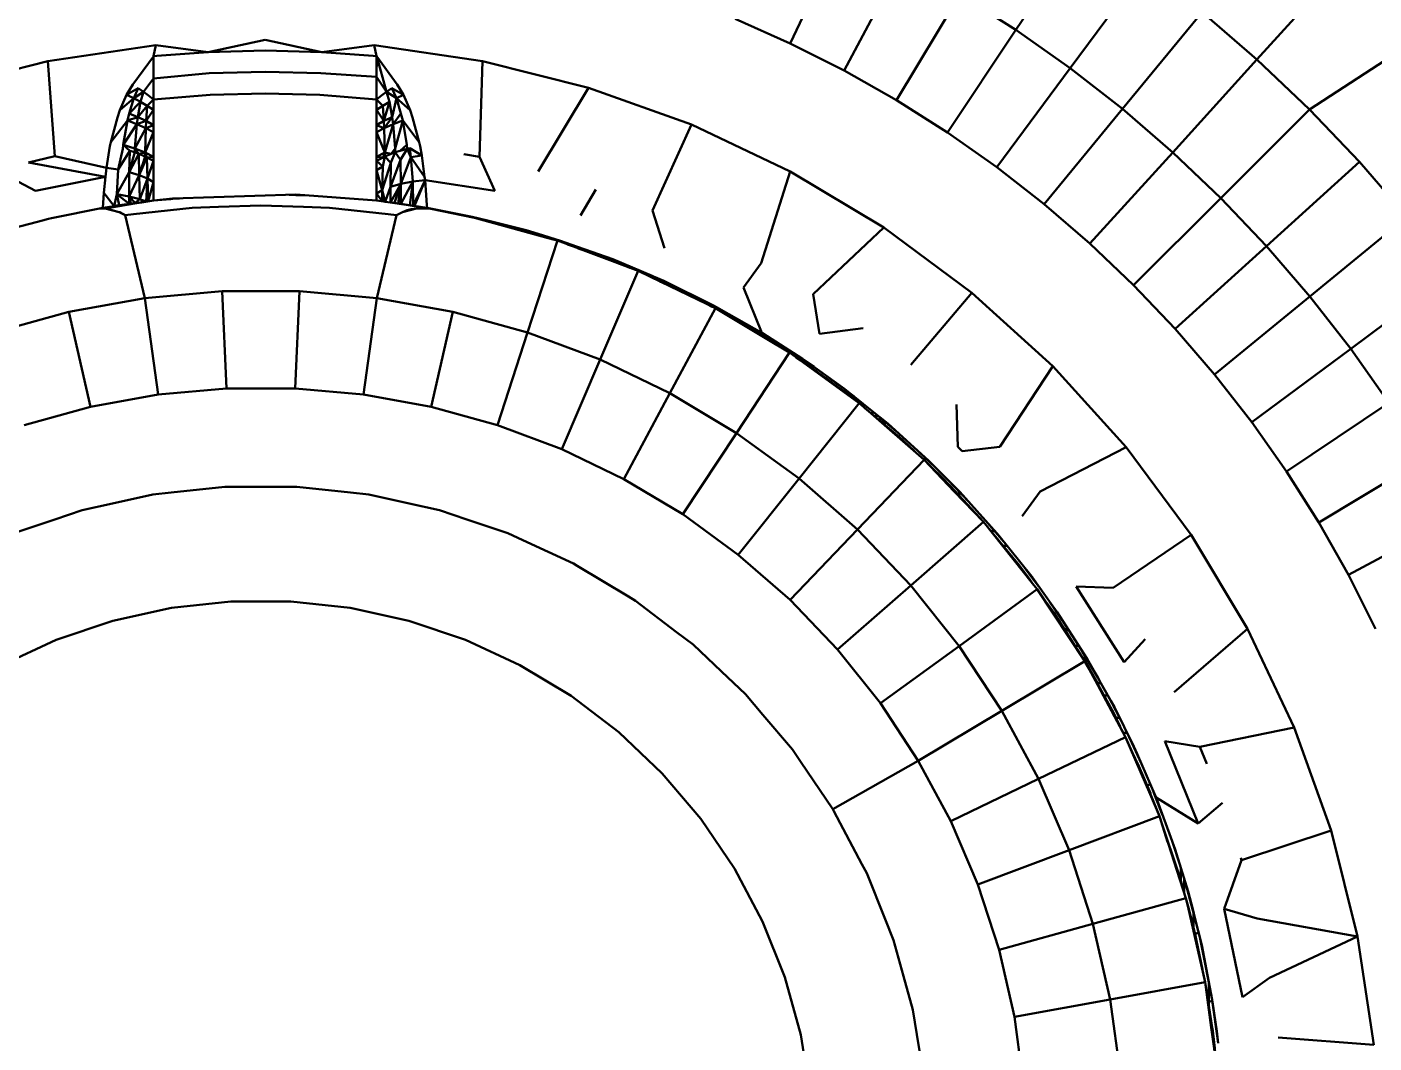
# Model space of a CAD drawing. Header units: millimetres. Extents: x -232 to 1390, y -69 to 653.
# Drawn here: x 159.2 to 213.5, y 134.4 to 175.4 of the extents above; entities that cross this region are included whole.
import ezdxf

# ---------------------------------------------------------------- set-up
doc = ezdxf.new("R2010")
doc.units = ezdxf.units.MM
doc.layers.add('Видимый контур (ГОСТ)', color=7, linetype='Continuous', lineweight=50)

msp = doc.modelspace()

# ---------------------------------------------------------------- linework, layer by layer
at = {"layer": 'Видимый контур (ГОСТ)'}
for p, q in [((201.899, 179.446), (199.089, 175.241)), ((192.109, 179.195), (189.984, 174.701)), ((194.499, 177.992), (192.156, 173.607)), ((204.29, 177.762), (201.277, 173.7)), ((212.084, 177.665), (208.81, 174.053)), ((196.828, 176.673), (194.272, 172.409)), ((196.828, 176.673), (199.089, 175.241)), ((187.76, 175.687), (189.984, 174.701)), ((206.595, 175.963), (203.387, 172.053)), ((206.595, 175.963), (208.81, 174.053)), ((199.089, 175.241), (196.327, 171.107)), ((201.277, 173.7), (199.089, 175.241)), ((160.03, 173.98), (164.392, 174.627)), ((164.297, 174.18), (164.392, 174.627)), ((164.392, 174.627), (166.499, 174.349)), ((166.499, 174.349), (168.797, 174.843)), ((171.095, 174.349), (168.797, 174.843)), ((171.095, 174.349), (173.202, 174.627)), ((173.202, 174.627), (177.564, 173.98)), ((173.202, 174.627), (173.297, 174.18)), ((192.156, 173.607), (189.984, 174.701)), ((215.015, 174.7), (210.928, 172.037)), ((155.752, 172.908), (160.03, 173.98)), ((160.32, 170.154), (160.03, 173.98)), ((164.293, 174.168), (163.463, 173.039)), ((164.297, 174.18), (164.29, 174.17)), ((164.297, 174.18), (164.293, 174.168)), ((164.297, 173.319), (164.293, 174.168)), ((164.435, 174.191), (164.297, 174.18)), ((164.297, 174.165), (164.297, 174.18)), ((164.297, 173.319), (164.297, 174.165)), ((166.499, 174.349), (164.435, 174.191)), ((168.797, 174.408), (166.499, 174.349)), ((171.095, 174.349), (168.797, 174.408)), ((173.159, 174.191), (171.095, 174.349)), ((173.297, 174.18), (173.159, 174.191)), ((173.297, 174.165), (173.297, 174.18)), ((173.297, 174.18), (173.301, 174.168)), ((173.304, 174.17), (173.297, 174.18)), ((173.297, 173.354), (173.301, 174.168)), ((173.297, 173.354), (173.297, 174.165)), ((173.702, 172.748), (173.301, 174.168)), ((173.301, 174.168), (174.131, 173.039)), ((177.564, 173.98), (177.449, 170.117)), ((177.564, 173.98), (181.842, 172.908)), ((208.81, 174.053), (205.413, 170.305)), ((208.81, 174.053), (210.928, 172.037)), ((166.543, 173.494), (164.297, 173.286)), ((166.543, 173.494), (168.797, 173.553)), ((171.05, 173.494), (168.797, 173.553)), ((171.05, 173.494), (173.297, 173.354)), ((173.297, 173.32), (173.297, 173.354)), ((173.702, 172.748), (173.297, 173.354)), ((192.156, 173.607), (194.272, 172.409)), ((201.277, 173.7), (198.316, 169.707)), ((203.387, 172.053), (201.277, 173.7)), ((163.463, 173.039), (163.214, 172.624)), ((163.677, 172.894), (163.214, 172.624)), ((163.499, 172.488), (163.677, 172.894)), ((163.892, 172.748), (163.677, 172.894)), ((163.892, 172.748), (164.297, 173.286)), ((164.297, 173.286), (164.297, 173.319)), ((164.297, 172.437), (164.297, 173.286)), ((173.297, 172.437), (173.297, 173.32)), ((173.917, 172.894), (173.702, 172.748)), ((174.095, 172.488), (173.917, 172.894)), ((173.917, 172.894), (174.38, 172.624)), ((174.38, 172.624), (174.131, 173.039)), ((179.813, 169.534), (181.842, 172.908)), ((181.842, 172.908), (185.994, 171.423)), ((163.214, 172.624), (162.944, 172.005)), ((163.499, 172.488), (162.944, 172.005)), ((163.214, 172.624), (163.499, 172.488)), ((163.312, 171.876), (163.499, 172.488)), ((163.312, 171.876), (163.78, 172.34)), ((163.892, 172.748), (163.499, 172.488)), ((163.499, 172.488), (163.78, 172.34)), ((163.78, 172.34), (163.669, 171.729)), ((163.78, 172.34), (163.892, 172.748)), ((163.78, 172.34), (164.048, 172.183)), ((164.094, 172.593), (163.892, 172.748)), ((164.297, 172.437), (164.048, 172.183)), ((164.297, 172.437), (164.094, 172.593)), ((166.589, 172.618), (164.297, 172.437)), ((164.297, 172.023), (164.297, 172.437)), ((168.797, 172.675), (166.589, 172.618)), ((171.005, 172.618), (168.797, 172.675)), ((173.297, 172.437), (171.005, 172.618)), ((173.499, 172.593), (173.297, 172.437)), ((173.297, 172.437), (173.546, 172.183)), ((173.297, 172.437), (173.297, 172.023)), ((173.702, 172.748), (173.499, 172.593)), ((173.814, 172.34), (173.546, 172.183)), ((173.592, 171.57), (173.814, 172.34)), ((173.814, 172.34), (173.702, 172.748)), ((173.702, 172.748), (174.095, 172.488)), ((173.814, 172.34), (173.925, 171.729)), ((173.925, 171.729), (174.095, 172.488)), ((174.38, 172.624), (174.095, 172.488)), ((174.095, 172.488), (174.65, 172.005)), ((174.095, 172.488), (174.282, 171.876)), ((174.65, 172.005), (174.38, 172.624)), ((194.272, 172.409), (196.327, 171.107)), ((162.944, 172.005), (162.842, 171.713)), ((163.244, 171.587), (163.312, 171.876)), ((163.244, 171.587), (163.669, 171.729)), ((163.669, 171.729), (163.312, 171.876)), ((163.669, 171.729), (163.631, 171.441)), ((163.669, 171.729), (164.048, 172.183)), ((164.001, 171.57), (163.669, 171.729)), ((164.048, 172.183), (164.001, 171.57)), ((164.297, 172.023), (164.001, 171.57)), ((164.048, 172.183), (164.297, 172.023)), ((164.297, 171.405), (164.297, 172.023)), ((173.546, 172.183), (173.297, 172.023)), ((173.297, 172.023), (173.592, 171.57)), ((173.297, 172.023), (173.297, 171.405)), ((173.592, 171.57), (173.546, 172.183)), ((173.925, 171.729), (173.592, 171.57)), ((173.606, 171.28), (173.925, 171.729)), ((173.925, 171.729), (173.963, 171.441)), ((173.963, 171.441), (174.282, 171.876)), ((174.282, 171.876), (174.35, 171.587)), ((174.752, 171.713), (174.65, 172.005)), ((203.387, 172.053), (200.233, 168.21)), ((203.387, 172.053), (205.413, 170.305)), ((210.928, 172.037), (207.351, 168.46)), ((212.944, 169.919), (210.928, 172.037)), ((162.842, 171.713), (162.575, 170.721)), ((163.244, 171.587), (162.575, 170.721)), ((163.076, 170.609), (163.244, 171.587)), ((163.076, 170.609), (163.631, 171.441)), ((163.631, 171.441), (163.244, 171.587)), ((163.631, 171.441), (163.551, 170.466)), ((163.551, 170.466), (163.987, 171.28)), ((163.631, 171.441), (164.001, 171.57)), ((163.987, 171.28), (163.631, 171.441)), ((163.987, 171.28), (163.967, 170.299)), ((164.001, 171.57), (163.987, 171.28)), ((164.297, 171.405), (163.987, 171.28)), ((163.987, 171.28), (164.297, 171.112)), ((164.001, 171.57), (164.297, 171.405)), ((164.297, 171.112), (164.297, 171.405)), ((173.592, 171.57), (173.297, 171.405)), ((173.297, 171.405), (173.606, 171.28)), ((173.297, 171.405), (173.297, 171.112)), ((173.606, 171.28), (173.297, 171.112)), ((173.606, 171.28), (173.592, 171.57)), ((173.963, 171.441), (173.606, 171.28)), ((173.627, 170.299), (173.606, 171.28)), ((173.627, 170.299), (173.963, 171.441)), ((174.35, 171.587), (173.963, 171.441)), ((173.963, 171.441), (174.043, 170.466)), ((174.043, 170.466), (174.35, 171.587)), ((174.35, 171.587), (175.019, 170.721)), ((174.35, 171.587), (174.517, 170.609)), ((175.019, 170.721), (174.752, 171.713)), ((184.424, 167.953), (185.994, 171.423)), ((185.994, 171.423), (189.98, 169.537)), ((162.575, 170.721), (162.54, 170.558)), ((164.297, 171.112), (163.967, 170.299)), ((164.297, 170.121), (164.297, 171.112)), ((173.297, 171.112), (173.627, 170.299)), ((173.297, 171.112), (173.297, 170.121)), ((175.054, 170.558), (175.019, 170.721)), ((198.316, 169.707), (196.327, 171.107)), ((160.32, 170.154), (159.257, 169.897)), ((160.32, 170.154), (162.396, 169.676)), ((162.396, 169.676), (162.54, 170.558)), ((163.057, 170.45), (162.868, 169.607)), ((163.349, 170.364), (162.868, 169.607)), ((163.076, 170.609), (163.057, 170.45)), ((163.349, 170.364), (163.076, 170.609)), ((163.551, 170.466), (163.076, 170.609)), ((163.318, 169.509), (163.349, 170.364)), ((163.543, 170.306), (163.318, 169.509)), ((163.713, 170.24), (163.318, 169.509)), ((163.543, 170.306), (163.349, 170.364)), ((163.551, 170.466), (163.543, 170.306)), ((163.713, 170.24), (163.543, 170.306)), ((163.967, 170.299), (163.551, 170.466)), ((163.551, 170.466), (163.713, 170.24)), ((163.713, 170.24), (163.967, 170.299)), ((163.721, 169.388), (163.713, 170.24)), ((163.96, 170.142), (163.713, 170.24)), ((163.96, 170.142), (163.721, 169.388)), ((164.032, 170.103), (163.721, 169.388)), ((163.96, 170.142), (163.967, 170.299)), ((163.966, 170.139), (163.96, 170.142)), ((164.032, 170.103), (163.966, 170.139)), ((163.967, 170.299), (164.297, 170.121)), ((163.967, 170.299), (164.032, 170.103)), ((164.032, 170.103), (164.297, 170.121)), ((164.053, 169.251), (164.032, 170.103)), ((164.297, 169.959), (164.032, 170.103)), ((164.297, 169.959), (164.297, 170.121)), ((173.627, 170.299), (173.297, 170.121)), ((173.297, 170.121), (173.297, 169.959)), ((173.561, 170.103), (173.297, 170.121)), ((173.561, 170.103), (173.297, 169.959)), ((173.627, 170.139), (173.55, 169.737)), ((173.561, 170.103), (173.627, 170.299)), ((173.627, 170.139), (173.561, 170.103)), ((173.627, 170.299), (173.627, 170.139)), ((173.881, 170.24), (173.627, 170.299)), ((173.881, 170.24), (173.627, 170.139)), ((173.627, 170.139), (173.876, 169.876)), ((174.051, 170.306), (173.876, 169.876)), ((173.881, 170.24), (174.043, 170.466)), ((174.051, 170.306), (173.881, 170.24)), ((174.043, 170.466), (174.051, 170.306)), ((174.245, 170.364), (174.051, 170.306)), ((174.261, 170), (174.051, 170.306)), ((174.245, 170.364), (174.517, 170.609)), ((174.537, 170.45), (174.245, 170.364)), ((174.537, 170.45), (174.261, 170)), ((174.683, 170.105), (174.28, 169.033)), ((174.517, 170.609), (174.537, 170.45)), ((174.64, 170.471), (174.537, 170.45)), ((174.683, 170.105), (174.537, 170.45)), ((174.64, 170.471), (175.124, 170.183)), ((174.683, 170.105), (174.64, 170.471)), ((174.683, 170.105), (175.124, 170.183)), ((174.683, 170.105), (174.754, 169.124)), ((175.236, 169.312), (174.683, 170.105)), ((175.054, 170.558), (175.124, 170.183)), ((175.124, 170.183), (175.236, 169.312)), ((177.449, 170.117), (176.819, 170.233)), ((178.062, 168.746), (177.449, 170.117)), ((205.413, 170.305), (202.075, 166.622)), ((205.413, 170.305), (207.351, 168.46)), ((159.532, 168.746), (157.949, 169.581)), ((162.36, 169.313), (159.257, 169.897)), ((162.36, 169.313), (162.396, 169.676)), ((162.868, 169.607), (162.396, 169.676)), ((162.823, 168.613), (162.868, 169.607)), ((164.297, 169.959), (164.053, 169.251)), ((164.297, 169.105), (164.297, 169.959)), ((173.297, 169.959), (173.55, 169.737)), ((173.297, 169.959), (173.297, 169.591)), ((173.55, 169.737), (173.297, 169.591)), ((173.297, 169.591), (173.528, 168.782)), ((173.297, 169.591), (173.297, 168.639)), ((173.876, 169.876), (173.528, 168.782)), ((173.528, 168.782), (173.55, 169.737)), ((174.261, 170), (173.863, 168.916)), ((173.863, 168.916), (173.876, 169.876)), ((174.28, 169.033), (174.261, 170)), ((200.233, 168.21), (198.316, 169.707)), ((212.944, 169.919), (209.197, 166.522)), ((214.855, 167.704), (212.944, 169.919)), ((159.532, 168.746), (162.36, 169.313)), ((162.298, 168.665), (162.36, 169.313)), ((163.318, 169.509), (162.823, 168.613)), ((163.318, 168.529), (163.318, 169.509)), ((163.318, 169.509), (163.721, 169.388)), ((163.721, 169.388), (163.318, 168.529)), ((163.748, 168.417), (163.721, 169.388)), ((164.053, 169.251), (163.721, 169.388)), ((163.748, 168.417), (164.053, 169.251)), ((164.003, 168.322), (164.053, 169.251)), ((164.064, 168.329), (164.053, 169.251)), ((164.053, 169.251), (164.297, 169.105)), ((164.053, 169.251), (164.077, 168.331)), ((164.297, 169.105), (164.077, 168.331)), ((164.297, 168.357), (164.297, 169.105)), ((173.852, 168.288), (174.28, 169.033)), ((173.863, 168.916), (174.28, 169.033)), ((174.024, 168.265), (174.28, 169.033)), ((174.17, 168.245), (174.28, 169.033)), ((174.274, 168.23), (174.754, 169.124)), ((174.28, 169.033), (174.274, 168.23)), ((174.28, 169.033), (174.754, 169.124)), ((174.641, 168.176), (174.754, 169.124)), ((174.754, 169.124), (175.253, 169.185)), ((174.754, 169.124), (174.778, 168.155)), ((174.778, 168.155), (175.253, 169.185)), ((175.253, 169.185), (174.824, 168.148)), ((175.236, 169.312), (175.253, 169.185)), ((178.062, 168.746), (175.253, 169.185)), ((175.253, 169.185), (175.328, 168.175)), ((189.98, 169.537), (188.811, 165.839)), ((189.98, 169.537), (193.763, 167.27)), ((162.26, 168.064), (162.298, 168.665)), ((162.706, 168.138), (162.298, 168.665)), ((162.706, 168.138), (162.823, 168.613)), ((162.823, 168.613), (163.318, 168.529)), ((162.823, 168.613), (162.917, 168.171)), ((163.322, 168.23), (162.823, 168.613)), ((163.318, 168.529), (163.748, 168.417)), ((163.318, 168.529), (163.564, 168.264)), ((163.318, 168.529), (163.389, 168.24)), ((163.318, 168.529), (163.322, 168.23)), ((165.079, 168.441), (170.038, 168.6)), ((169.772, 168.591), (170.037, 168.584)), ((170.037, 168.584), (170.397, 168.573)), ((170.038, 168.6), (173.297, 168.357)), ((173.528, 168.782), (173.297, 168.639)), ((173.297, 168.639), (173.518, 168.331)), ((173.297, 168.639), (173.297, 168.357)), ((173.518, 168.331), (173.528, 168.782)), ((173.528, 168.782), (173.534, 168.329)), ((173.648, 168.315), (173.528, 168.782)), ((173.648, 168.315), (173.863, 168.916)), ((173.863, 168.916), (173.852, 168.288)), ((182.141, 168.812), (181.529, 167.751)), ((207.351, 168.46), (203.836, 164.945)), ((209.197, 166.522), (207.351, 168.46)), ((160.183, 167.646), (162.26, 168.064)), ((162.355, 168.046), (162.134, 168.038)), ((162.26, 168.064), (162.706, 168.138)), ((162.916, 167.897), (162.355, 168.046)), ((162.356, 168.045), (164.077, 168.331)), ((162.446, 168.033), (162.357, 168.045)), ((162.446, 168.033), (162.916, 167.897)), ((162.706, 168.138), (162.815, 168.155)), ((162.815, 168.155), (162.917, 168.171)), ((162.917, 168.171), (163.322, 168.23)), ((163.322, 168.23), (163.389, 168.24)), ((163.389, 168.24), (163.564, 168.264)), ((165.853, 168.066), (163.496, 167.811)), ((163.564, 168.264), (163.748, 168.417)), ((163.564, 168.264), (163.742, 168.288)), ((163.742, 168.288), (163.941, 168.314)), ((163.743, 168.275), (164.31, 168.358)), ((163.941, 168.314), (163.748, 168.417)), ((163.748, 168.417), (164.003, 168.322)), ((163.941, 168.314), (164.003, 168.322)), ((164.003, 168.322), (164.064, 168.329)), ((164.064, 168.329), (164.077, 168.331)), ((164.077, 168.331), (164.297, 168.357)), ((164.297, 168.357), (165.079, 168.441)), ((164.988, 168.418), (164.297, 168.357)), ((164.988, 168.418), (165.079, 168.441)), ((164.988, 168.418), (165.081, 168.426)), ((165.081, 168.426), (165.344, 168.449)), ((166.914, 168.105), (165.853, 168.066)), ((168.628, 168.167), (166.914, 168.105)), ((170.343, 168.105), (168.628, 168.167)), ((171.404, 168.066), (170.343, 168.105)), ((173.761, 167.811), (171.404, 168.066)), ((173.29, 168.358), (174.484, 168.183)), ((173.297, 168.357), (173.518, 168.331)), ((173.518, 168.331), (173.534, 168.329)), ((173.534, 168.329), (173.648, 168.315)), ((173.648, 168.315), (173.852, 168.288)), ((173.852, 168.288), (174.024, 168.265)), ((174.024, 168.265), (174.17, 168.245)), ((174.17, 168.245), (174.274, 168.23)), ((174.274, 168.23), (174.641, 168.176)), ((174.902, 168.046), (174.341, 167.897)), ((174.531, 167.967), (174.341, 167.897)), ((174.484, 168.183), (174.974, 168.112)), ((174.689, 168.01), (174.531, 167.967)), ((174.641, 168.176), (174.778, 168.155)), ((174.902, 168.046), (174.689, 168.01)), ((174.778, 168.155), (174.824, 168.148)), ((174.824, 168.148), (174.874, 168.139)), ((174.874, 168.139), (174.976, 168.123)), ((175.197, 168.057), (174.902, 168.046)), ((175.483, 168.027), (174.902, 168.046)), ((174.974, 168.112), (174.976, 168.123)), ((174.974, 168.112), (175.416, 168.047)), ((174.976, 168.123), (175.334, 168.064)), ((174.976, 168.123), (175.364, 168.058)), ((175.483, 168.027), (175.197, 168.057)), ((175.36, 168.045), (175.197, 168.057)), ((175.328, 168.175), (175.334, 168.064)), ((175.334, 168.064), (177.15, 167.708)), ((176.344, 167.861), (175.334, 168.064)), ((175.483, 168.027), (175.36, 168.045)), ((175.36, 168.045), (175.483, 168.027)), ((177.243, 167.668), (175.483, 168.027)), ((175.483, 168.027), (175.483, 168.027)), ((175.494, 168.025), (175.483, 168.027)), ((184.908, 166.441), (184.424, 167.953)), ((200.233, 168.21), (202.075, 166.622)), ((157.897, 167.054), (159.816, 167.557)), ((159.816, 167.557), (160.063, 167.622)), ((160.063, 167.622), (160.183, 167.646)), ((163.157, 167.774), (162.916, 167.897)), ((162.916, 167.897), (163.082, 167.817)), ((162.935, 167.889), (162.916, 167.897)), ((163.082, 167.817), (162.935, 167.889)), ((163.082, 167.817), (163.109, 167.798)), ((163.496, 167.811), (163.157, 167.774)), ((163.157, 167.774), (163.954, 164.43)), ((174.1, 167.774), (173.303, 164.43)), ((174.1, 167.774), (173.761, 167.811)), ((174.341, 167.897), (174.1, 167.774)), ((176.344, 167.861), (177.423, 167.639)), ((177.15, 167.708), (177.777, 167.55)), ((180.216, 166.847), (177.243, 167.668)), ((177.243, 167.668), (179.644, 167.038)), ((177.802, 167.536), (177.508, 167.598)), ((177.802, 167.536), (177.508, 167.598)), ((177.777, 167.55), (179.327, 167.16)), ((179.644, 167.038), (177.802, 167.536)), ((214.855, 167.704), (210.945, 164.495)), ((178.796, 167.294), (179.48, 167.114)), ((179.327, 167.16), (179.81, 167.014)), ((179.644, 167.038), (180.216, 166.847)), ((180.081, 166.906), (179.644, 167.038)), ((179.81, 167.014), (180.717, 166.739)), ((180.015, 166.948), (179.81, 167.014)), ((180.717, 166.739), (180.015, 166.948)), ((180.015, 166.948), (181.217, 166.561)), ((180.134, 166.875), (180.081, 166.906)), ((180.401, 166.796), (180.081, 166.906)), ((180.592, 166.744), (180.216, 166.847)), ((190.905, 164.59), (193.763, 167.27)), ((193.763, 167.27), (197.305, 164.643)), ((179.389, 163.041), (180.592, 166.744)), ((183.844, 165.523), (180.592, 166.744)), ((180.717, 166.739), (181.138, 166.589)), ((182.314, 166.139), (180.998, 166.591)), ((181.138, 166.589), (182.823, 165.99)), ((182.314, 166.139), (181.424, 166.431)), ((202.075, 166.622), (203.836, 164.945)), ((209.197, 166.522), (205.513, 163.183)), ((210.945, 164.495), (209.197, 166.522)), ((182.267, 166.187), (183.317, 165.781)), ((183.516, 165.646), (182.314, 166.139)), ((182.823, 165.99), (184.413, 165.318)), ((188.811, 165.839), (188.101, 164.859)), ((183.844, 165.523), (182.314, 161.943)), ((184.76, 165.082), (183.844, 165.523)), ((183.844, 165.523), (184.299, 165.325)), ((184.761, 165.084), (184.299, 165.325)), ((184.299, 165.325), (184.76, 165.082)), ((184.502, 165.235), (184.299, 165.325)), ((184.413, 165.318), (184.464, 165.297)), ((184.413, 165.318), (184.463, 165.296)), ((184.463, 165.296), (185.195, 164.966)), ((184.88, 165.121), (184.463, 165.296)), ((184.464, 165.297), (184.88, 165.121)), ((184.761, 165.084), (184.502, 165.235)), ((186.629, 164.2), (184.502, 165.235)), ((216.654, 165.399), (212.591, 162.386)), ((163.954, 164.43), (167.066, 164.71)), ((167.066, 164.71), (167.243, 160.785)), ((167.066, 164.71), (170.191, 164.71)), ((170.191, 164.71), (170.014, 160.785)), ((170.191, 164.71), (173.303, 164.43)), ((184.76, 165.082), (184.761, 165.084)), ((186.974, 164.016), (184.76, 165.082)), ((186.974, 164.016), (184.761, 165.084)), ((186.629, 164.2), (184.761, 165.084)), ((184.88, 165.121), (186.887, 164.133)), ((188.101, 164.859), (188.841, 163.027)), ((203.836, 164.945), (205.513, 163.183)), ((160.88, 163.872), (163.954, 164.43)), ((163.954, 164.43), (164.482, 160.537)), ((173.303, 164.43), (172.775, 160.537)), ((173.303, 164.43), (176.377, 163.872)), ((186.236, 164.454), (187.033, 164.041)), ((186.841, 164.08), (186.629, 164.2)), ((186.629, 164.2), (186.84, 164.08)), ((186.887, 164.133), (187.506, 163.783)), ((186.887, 164.133), (187.033, 164.041)), ((191.159, 162.987), (190.905, 164.59)), ((194.85, 161.734), (197.305, 164.643)), ((197.305, 164.643), (200.573, 161.681)), ((210.945, 164.495), (207.102, 161.342)), ((210.945, 164.495), (212.591, 162.386)), ((157.868, 163.041), (160.88, 163.872)), ((160.88, 163.872), (161.754, 160.042)), ((176.377, 163.872), (175.503, 160.042)), ((176.377, 163.872), (179.389, 163.041)), ((185.129, 160.587), (186.974, 164.016)), ((189.055, 162.772), (186.974, 164.016)), ((186.974, 164.016), (188.698, 163.03)), ((187.033, 164.041), (187.506, 163.783)), ((187.506, 163.783), (188.841, 163.027)), ((188.674, 163.109), (187.506, 163.783)), ((179.389, 163.041), (178.175, 159.304)), ((179.389, 163.041), (182.314, 161.943)), ((188.684, 163.039), (188.567, 163.105)), ((188.674, 163.109), (188.841, 163.027)), ((188.674, 163.109), (188.859, 162.999)), ((188.698, 163.03), (188.684, 163.039)), ((189.057, 162.78), (188.698, 163.03)), ((188.698, 163.03), (189.055, 162.772)), ((189.479, 162.524), (188.702, 163.027)), ((188.841, 163.027), (188.866, 163.011)), ((188.841, 163.027), (188.859, 162.999)), ((192.921, 163.22), (191.159, 162.987)), ((207.102, 161.342), (205.513, 163.183)), ((188.859, 162.999), (188.866, 163.011)), ((188.859, 162.999), (189.17, 162.814)), ((188.866, 163.011), (190.473, 161.973)), ((189.055, 162.772), (189.057, 162.78)), ((189.956, 162.234), (189.055, 162.772)), ((189.057, 162.78), (189.956, 162.234)), ((182.314, 161.943), (180.77, 158.33)), ((182.314, 161.943), (185.129, 160.587)), ((187.811, 158.985), (189.956, 162.234)), ((192.766, 160.192), (189.956, 162.234)), ((190.67, 161.751), (190.209, 162.05)), ((190.67, 161.751), (190.265, 162.01)), ((190.271, 162.104), (190.273, 162.102)), ((190.273, 162.102), (190.948, 161.65)), ((190.473, 161.973), (190.74, 161.801)), ((212.591, 162.386), (208.598, 159.424)), ((212.591, 162.386), (214.132, 160.198)), ((192.573, 160.346), (190.67, 161.751)), ((190.67, 161.751), (192.766, 160.192)), ((190.74, 161.801), (192.17, 160.768)), ((200.573, 161.681), (198.432, 158.428)), ((200.573, 161.681), (203.534, 158.414)), ((191.478, 161.267), (191.823, 161.009)), ((191.823, 161.009), (192.543, 160.468)), ((207.102, 161.342), (208.598, 159.424)), ((164.482, 160.537), (161.754, 160.042)), ((167.243, 160.785), (164.482, 160.537)), ((167.243, 160.785), (170.014, 160.785)), ((172.775, 160.537), (170.014, 160.785)), ((175.503, 160.042), (172.775, 160.537)), ((185.129, 160.587), (183.267, 157.128)), ((185.129, 160.587), (187.811, 158.985)), ((192.17, 160.768), (192.925, 160.161)), ((192.766, 160.192), (192.573, 160.346)), ((161.754, 160.042), (159.082, 159.304)), ((178.175, 159.304), (175.503, 160.042)), ((192.766, 160.192), (190.339, 157.148)), ((193.035, 159.957), (192.766, 160.192)), ((192.925, 160.161), (193.271, 159.883)), ((194.383, 158.83), (192.994, 159.993)), ((195.382, 157.907), (193.035, 159.957)), ((194.383, 158.83), (193.239, 159.779)), ((193.271, 159.883), (193.915, 159.365)), ((193.297, 159.862), (193.297, 159.74)), ((193.414, 159.768), (194.272, 159.043)), ((196.741, 158.428), (196.69, 160.134)), ((214.132, 160.198), (209.999, 157.436)), ((180.77, 158.33), (178.175, 159.304)), ((193.451, 159.736), (193.451, 159.61)), ((193.591, 159.618), (193.591, 159.493)), ((193.701, 159.525), (193.701, 159.401)), ((193.772, 159.465), (193.772, 159.341)), ((193.797, 159.444), (193.797, 159.321)), ((193.915, 159.365), (195.579, 157.861)), ((208.598, 159.424), (209.999, 157.436)), ((187.811, 158.985), (185.647, 155.706)), ((187.811, 158.985), (190.339, 157.148)), ((195.057, 158.191), (194.383, 158.83)), ((194.383, 158.83), (194.963, 158.273)), ((183.267, 157.128), (180.77, 158.33)), ((195.188, 158.215), (195.835, 157.604)), ((196.741, 158.428), (196.923, 158.249)), ((198.432, 158.428), (196.923, 158.249)), ((203.534, 158.414), (200.068, 156.625)), ((203.534, 158.414), (206.161, 154.872)), ((192.692, 155.092), (195.382, 157.907)), ((196.601, 156.632), (195.382, 157.907)), ((195.382, 157.907), (196.439, 156.857)), ((195.579, 157.861), (195.885, 157.554)), ((215.564, 157.937), (211.3, 155.381)), ((183.267, 157.128), (185.647, 155.706)), ((190.339, 157.148), (187.889, 154.077)), ((190.339, 157.148), (192.692, 155.092)), ((195.885, 157.554), (196.059, 157.379)), ((196.1, 157.203), (195.905, 157.387)), ((196.059, 157.379), (196.603, 156.834)), ((196.439, 156.857), (196.1, 157.203)), ((196.338, 157.1), (196.597, 156.828)), ((211.3, 155.381), (209.999, 157.436)), ((164.271, 156.503), (162.644, 156.145)), ((165.016, 156.584), (164.271, 156.503)), ((167.17, 156.818), (165.016, 156.584)), ((167.42, 156.818), (167.17, 156.818)), ((169.837, 156.818), (167.42, 156.818)), ((170.087, 156.818), (169.837, 156.818)), ((172.241, 156.584), (170.087, 156.818)), ((172.986, 156.503), (172.241, 156.584)), ((174.613, 156.145), (172.986, 156.503)), ((196.617, 156.648), (196.439, 156.857)), ((196.439, 156.857), (196.601, 156.632)), ((196.597, 156.828), (196.603, 156.834)), ((196.597, 156.828), (197.208, 156.185)), ((196.825, 156.612), (196.597, 156.828)), ((196.601, 156.632), (196.617, 156.648)), ((197.783, 155.396), (196.601, 156.632)), ((197.716, 155.473), (196.602, 156.665)), ((196.603, 156.834), (196.825, 156.612)), ((196.617, 156.648), (197.783, 155.396)), ((197.716, 155.473), (196.617, 156.648)), ((196.797, 156.618), (196.797, 156.457)), ((196.825, 156.612), (198.322, 154.947)), ((199.335, 155.63), (200.068, 156.625)), ((162.644, 156.145), (161.423, 155.876)), ((175.834, 155.876), (174.613, 156.145)), ((160.318, 155.503), (158.659, 154.945)), ((161.423, 155.876), (160.318, 155.503)), ((176.939, 155.503), (175.834, 155.876)), ((178.598, 154.945), (176.939, 155.503)), ((187.889, 154.077), (185.647, 155.706)), ((197.753, 155.427), (197.716, 155.473)), ((216.883, 155.608), (212.499, 153.265)), ((179.202, 154.665), (178.598, 154.945)), ((192.692, 155.092), (189.977, 152.253)), ((192.692, 155.092), (194.851, 152.834)), ((194.851, 152.834), (197.783, 155.396)), ((199.76, 152.917), (197.783, 155.396)), ((197.783, 155.396), (199.654, 153.08)), ((199.22, 153.652), (197.936, 155.207)), ((197.956, 155.354), (198.681, 154.497)), ((198.077, 155.036), (198.225, 155.036)), ((198.077, 155.036), (198.225, 155.036)), ((198.322, 154.947), (198.403, 154.845)), ((206.161, 154.872), (203.009, 152.738)), ((206.161, 154.872), (208.428, 151.089)), ((212.499, 153.265), (211.3, 155.381)), ((181.244, 153.72), (179.202, 154.665)), ((198.403, 154.845), (199.723, 153.195)), ((198.731, 154.436), (198.573, 154.436)), ((189.977, 152.253), (187.889, 154.077)), ((199.22, 153.652), (198.826, 154.105)), ((181.387, 153.634), (181.244, 153.72)), ((183.458, 152.388), (181.387, 153.634)), ((199.22, 153.652), (199.654, 153.08)), ((199.43, 153.56), (199.814, 153.054)), ((212.499, 153.265), (213.592, 151.092)), ((194.851, 152.834), (191.892, 150.249)), ((194.851, 152.834), (196.799, 150.391)), ((199.76, 152.918), (199.654, 153.08)), ((199.654, 153.08), (199.76, 152.917)), ((199.723, 153.195), (199.82, 153.059)), ((199.723, 153.195), (199.814, 153.054)), ((199.76, 152.917), (199.76, 152.918)), ((199.76, 152.918), (199.949, 152.68)), ((199.949, 152.68), (199.76, 152.917)), ((199.814, 153.054), (199.82, 153.059)), ((199.814, 153.054), (199.854, 153.002)), ((199.82, 153.059), (200.513, 152.094)), ((199.854, 153.002), (199.998, 152.812)), ((203.009, 152.738), (201.515, 152.796)), ((201.515, 152.796), (203.453, 149.738)), ((167.421, 152.189), (165.021, 151.928)), ((169.836, 152.189), (167.421, 152.189)), ((172.236, 151.928), (169.836, 152.189)), ((183.743, 152.217), (183.458, 152.388)), ((185.402, 150.956), (183.743, 152.217)), ((191.892, 150.249), (189.977, 152.253)), ((196.799, 150.391), (199.949, 152.68)), ((201.863, 149.781), (199.949, 152.68)), ((200.61, 151.741), (200.13, 152.405)), ((200.431, 152.208), (200.944, 151.45)), ((165.021, 151.928), (162.663, 151.409)), ((174.594, 151.409), (172.236, 151.928)), ((200.513, 152.094), (200.752, 151.761)), ((200.513, 152.094), (200.944, 151.45)), ((201.829, 149.832), (200.61, 151.741)), ((200.752, 151.761), (201.962, 149.878)), ((200.752, 151.761), (200.944, 151.45)), ((162.663, 151.409), (160.375, 150.638)), ((176.882, 150.638), (174.594, 151.409)), ((200.944, 151.45), (201.113, 151.2)), ((201.124, 150.936), (201.124, 151.182)), ((208.428, 151.089), (205.468, 148.534)), ((208.428, 151.089), (210.314, 147.102)), ((160.375, 150.638), (158.184, 149.625)), ((179.073, 149.625), (176.882, 150.638)), ((186.065, 150.452), (185.402, 150.956)), ((203.453, 149.738), (204.301, 150.673)), ((187.214, 149.363), (186.065, 150.452)), ((193.621, 148.082), (191.892, 150.249)), ((196.799, 150.391), (193.621, 148.082)), ((196.799, 150.391), (198.52, 147.784)), ((201.468, 150.398), (201.628, 150.398)), ((201.717, 150.258), (201.966, 149.839)), ((181.142, 148.38), (179.073, 149.625)), ((201.863, 149.781), (198.52, 147.784)), ((201.932, 149.898), (201.787, 149.898)), ((202.386, 148.809), (201.863, 149.781)), ((201.863, 149.781), (202.361, 148.922)), ((201.884, 149.745), (201.874, 149.762)), ((201.884, 149.745), (201.877, 149.756)), ((201.884, 149.745), (202.361, 148.922)), ((201.962, 149.878), (202.385, 149.127)), ((201.962, 149.878), (201.966, 149.839)), ((202.385, 149.127), (201.966, 149.839)), ((188.182, 148.446), (187.214, 149.363)), ((202.409, 148.822), (202.361, 148.922)), ((202.361, 148.922), (202.386, 148.809)), ((202.372, 148.898), (202.514, 148.898)), ((202.385, 149.127), (202.515, 148.895)), ((202.515, 148.895), (203.063, 147.923)), ((202.913, 148.182), (202.515, 148.895)), ((183.064, 146.919), (181.142, 148.38)), ((188.883, 147.621), (188.182, 148.446)), ((202.386, 148.809), (202.409, 148.822)), ((203.509, 146.722), (202.386, 148.809)), ((202.409, 148.822), (203.509, 146.722)), ((203.032, 147.679), (202.409, 148.822)), ((202.793, 148.398), (202.64, 148.398)), ((195.148, 145.769), (193.621, 148.082)), ((203.063, 147.923), (202.913, 148.182)), ((202.913, 148.182), (203.324, 147.398)), ((203.063, 147.923), (203.848, 146.344)), ((190.07, 146.224), (188.883, 147.621)), ((198.52, 147.784), (195.148, 145.769)), ((198.52, 147.784), (200.001, 145.032)), ((203.286, 147.146), (203.032, 147.679)), ((203.118, 147.498), (203.272, 147.498)), ((184.816, 145.258), (183.064, 146.919)), ((200.001, 145.032), (203.509, 146.722)), ((203.573, 146.898), (203.416, 146.898)), ((204.496, 144.413), (203.509, 146.722)), ((203.509, 146.722), (204.513, 144.452)), ((203.66, 146.722), (203.767, 146.487)), ((206.508, 146.328), (210.314, 147.102)), ((210.314, 147.102), (211.799, 142.95)), ((190.397, 145.741), (190.07, 146.224)), ((203.978, 146.043), (203.767, 146.487)), ((203.767, 146.487), (204.152, 145.644)), ((203.767, 146.487), (203.848, 146.344)), ((203.848, 146.344), (203.978, 146.043)), ((206.508, 146.328), (205.091, 146.554)), ((205.091, 146.554), (206.437, 143.232)), ((206.783, 145.64), (206.508, 146.328)), ((191.706, 143.81), (190.397, 145.741)), ((191.706, 143.81), (195.148, 145.769)), ((195.148, 145.769), (196.461, 143.328)), ((204.05, 145.548), (203.753, 146.17)), ((203.863, 145.922), (204.05, 145.548)), ((203.978, 146.043), (204.678, 144.432)), ((186.379, 143.418), (184.816, 145.258)), ((204.05, 145.548), (204.513, 144.452)), ((200.001, 145.032), (196.461, 143.328)), ((200.001, 145.032), (201.229, 142.159)), ((204.597, 144.618), (204.67, 144.429)), ((204.513, 144.452), (204.496, 144.413)), ((204.496, 144.413), (204.522, 144.425)), ((204.874, 143.527), (204.496, 144.413)), ((204.522, 144.425), (204.513, 144.452)), ((204.522, 144.425), (204.874, 143.527)), ((204.678, 144.432), (204.67, 144.429)), ((204.74, 144.29), (204.67, 144.429)), ((204.67, 144.429), (205.003, 143.571)), ((204.678, 144.432), (204.74, 144.29)), ((204.74, 144.29), (206.437, 143.232)), ((204.74, 144.29), (205.279, 142.821)), ((206.437, 143.232), (207.414, 144.066)), ((191.745, 143.736), (191.706, 143.81)), ((192.877, 141.601), (191.745, 143.736)), ((201.229, 142.159), (204.874, 143.527)), ((205.947, 140.224), (204.874, 143.527)), ((204.939, 143.354), (204.887, 143.487)), ((187.734, 141.42), (186.379, 143.418)), ((197.551, 140.779), (196.461, 143.328)), ((205.207, 142.502), (204.939, 143.354)), ((205.691, 141.112), (204.939, 143.354)), ((211.799, 142.95), (208.184, 141.756)), ((211.799, 142.95), (212.871, 138.672)), ((205.279, 142.821), (205.512, 142.184)), ((205.402, 142.484), (205.724, 141.501)), ((201.229, 142.159), (197.551, 140.779)), ((201.229, 142.159), (202.194, 139.188)), ((205.512, 142.184), (206.034, 140.498)), ((208.184, 141.756), (208.155, 141.845)), ((188.865, 139.287), (187.734, 141.42)), ((193.072, 141.233), (192.877, 141.601)), ((205.741, 140.935), (205.741, 141.445)), ((208.184, 141.756), (207.484, 139.789)), ((193.813, 139.375), (193.072, 141.233)), ((198.407, 138.143), (197.551, 140.779)), ((205.691, 141.112), (205.892, 140.393)), ((205.869, 140.478), (205.869, 141.032)), ((205.944, 140.789), (206.23, 139.722)), ((205.947, 140.224), (202.194, 139.188)), ((206.046, 139.791), (205.947, 140.224)), ((205.947, 140.224), (206.06, 139.794)), ((206.034, 140.498), (206.231, 139.722)), ((206.06, 139.794), (206.046, 139.791)), ((206.72, 136.837), (206.046, 139.791)), ((206.076, 139.744), (206.046, 139.791)), ((206.076, 139.744), (206.06, 139.794)), ((206.72, 136.837), (206.076, 139.744)), ((206.304, 138.832), (206.076, 139.744)), ((206.291, 139.484), (206.23, 139.722)), ((206.231, 139.722), (206.291, 139.484)), ((207.484, 139.789), (208.223, 136.231)), ((208.818, 139.401), (207.484, 139.789)), ((189.759, 137.044), (188.865, 139.287)), ((194.152, 138.524), (193.813, 139.375)), ((202.194, 139.188), (198.407, 138.143)), ((202.194, 139.188), (202.89, 136.142)), ((206.248, 139.059), (206.248, 139.653)), ((206.291, 139.484), (206.584, 138.328)), ((208.818, 139.401), (212.871, 138.672)), ((206.421, 138.19), (206.304, 138.832)), ((206.608, 137.343), (206.304, 138.832)), ((206.318, 138.766), (206.454, 138.841)), ((206.519, 138.582), (206.74, 137.514)), ((212.871, 138.672), (209.31, 137.013)), ((212.871, 138.672), (213.518, 134.31)), ((194.553, 137.079), (194.152, 138.524)), ((199.024, 135.44), (198.407, 138.143)), ((206.584, 138.328), (207.008, 136.126)), ((206.74, 137.514), (207.008, 136.126)), ((190.405, 134.718), (189.759, 137.044)), ((194.932, 135.714), (194.553, 137.079)), ((209.31, 137.013), (208.223, 136.231)), ((202.89, 136.142), (206.72, 136.837)), ((206.969, 135.003), (206.72, 136.837)), ((206.72, 136.837), (206.999, 135.007)), ((206.778, 136.513), (206.746, 136.67)), ((206.999, 135.007), (206.778, 136.513)), ((206.866, 136.047), (206.866, 136.861)), ((202.89, 136.142), (199.024, 135.44)), ((202.89, 136.142), (203.309, 133.046)), ((206.847, 136.04), (206.866, 136.047)), ((206.866, 136.047), (207.003, 136.08)), ((206.866, 135.911), (206.866, 136.047)), ((206.958, 136.384), (207.068, 135.632)), ((207.008, 136.126), (207.02, 136.038)), ((207.02, 136.038), (207.185, 134.855)), ((195.094, 134.728), (194.932, 135.714)), ((199.396, 132.693), (199.024, 135.44)), ((207.068, 135.632), (207.182, 134.855)), ((206.999, 135.007), (206.969, 135.003)), ((207.187, 133.395), (206.969, 135.003)), ((207.025, 134.875), (206.969, 135.003)), ((207.025, 134.875), (206.999, 135.007)), ((207.025, 134.875), (207.187, 133.395)), ((207.11, 134.171), (207.025, 134.875)), ((207.182, 134.855), (207.251, 134.382)), ((207.185, 134.855), (207.252, 134.378)), ((190.795, 132.335), (190.405, 134.718)), ((195.404, 132.836), (195.094, 134.728)), ((209.659, 134.603), (213.518, 134.31))]:
    msp.add_line(p, q, dxfattribs=at)
msp.add_arc((204.024, 145.298), 0.65, 303.6876, 316.5725, dxfattribs=at)

doc.saveas('drawing.dxf')
